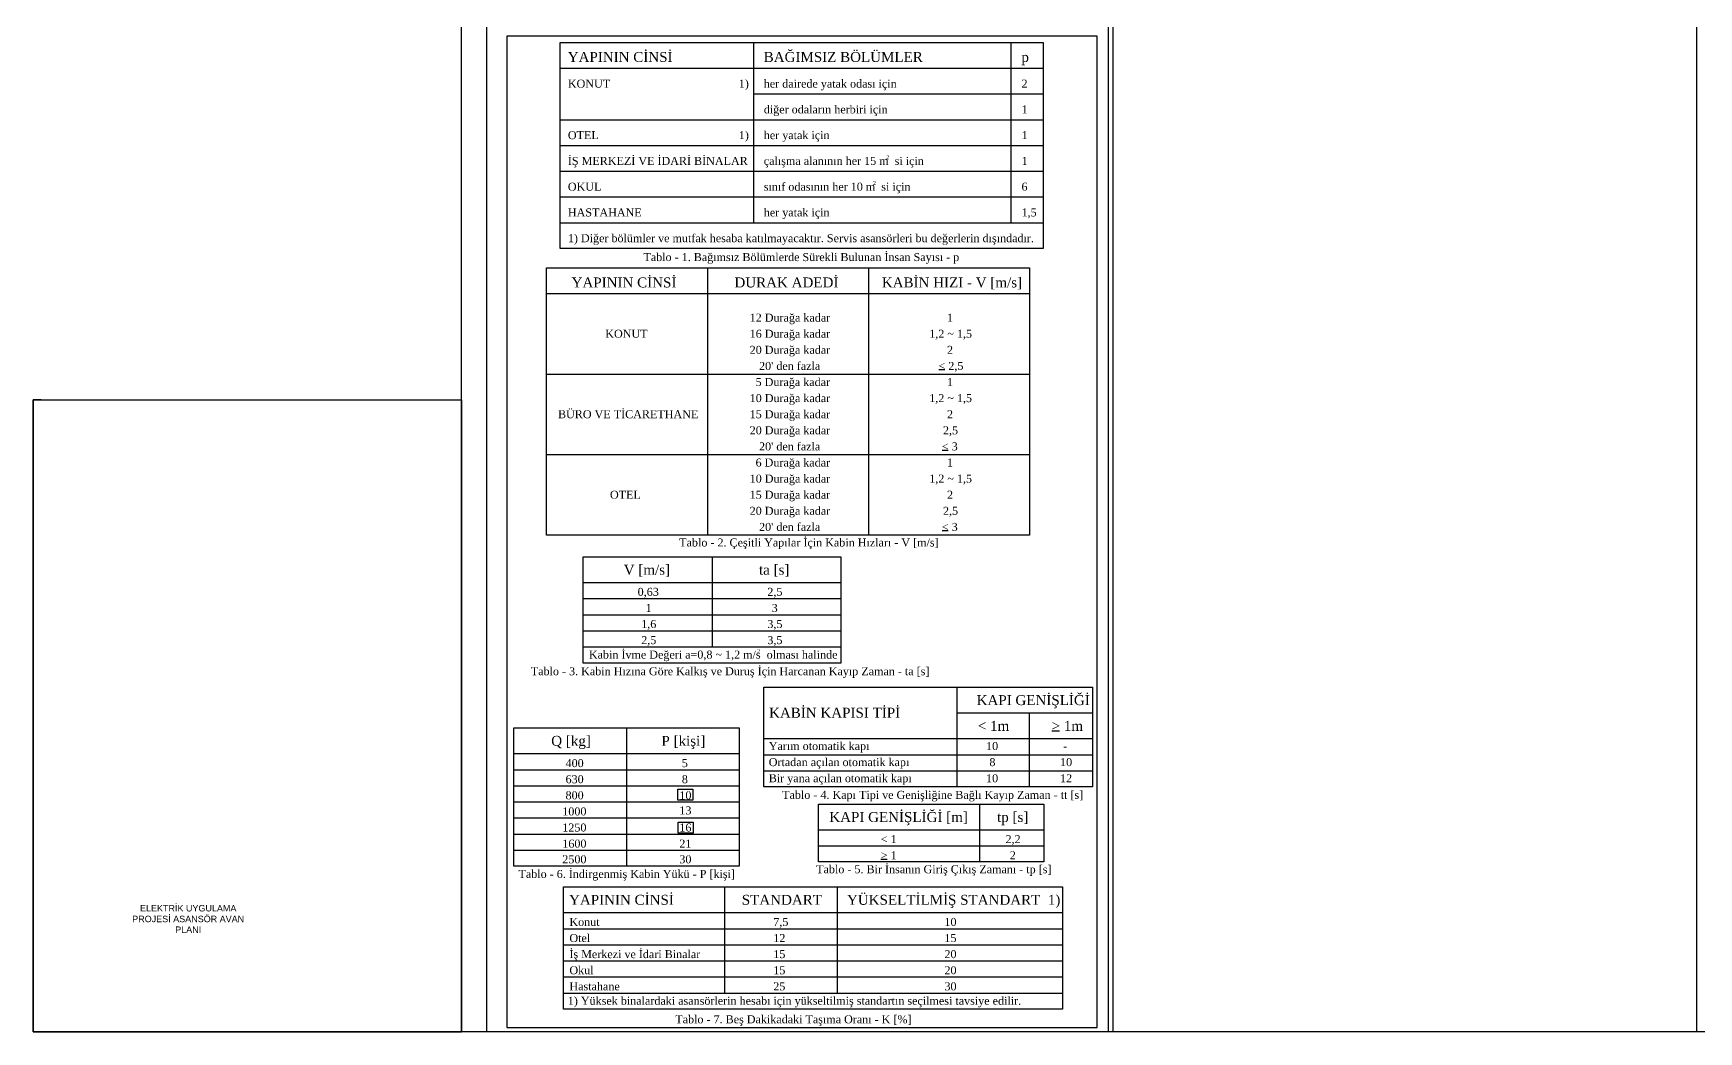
# Model space of a CAD drawing. Extents: x -398 to -185, y 174 to 233.
# Drawn here: x -397.9 to -346.1, y 174 to 205 of the extents above; entities that cross this region are included whole.
import ezdxf

# ---------------------------------------------------------------- set-up
doc = ezdxf.new("R2010")
doc.units = 0
doc.header["$LTSCALE"] = 0.05
doc.layers.get('0').update_dxf_attribs({"linetype": 'CONTINUOUS'})
for name, color, linetype in [('DUVAR', 7, 'CONTINUOUS'), ('KAL', 1, 'CONTINUOUS'), ('KENAR', 1, 'CONTINUOUS')]:
    doc.layers.add(name, color=color, linetype=linetype)
doc.styles.add('MEH', font='times.ttf')
doc.styles.get("Standard").update_dxf_attribs({"font": 'arial.ttf'})

msp = doc.modelspace()

# ---------------------------------------------------------------- linework, layer by layer
at = {"layer": 'DUVAR'}
for p, q in [((-383.782, 173.983), (-383.782, 232.91)), ((-364.484, 232.91), (-364.484, 173.983)), ((-364.343, 232.91), (-364.343, 173.983)), ((-346.214, 232.91), (-346.214, 173.983)), ((-184.623, 173.983), (-384.567, 173.983))]:
    msp.add_line(p, q, dxfattribs=at)
at = {"layer": 'DUVAR', "color": 4, "ltscale": 0.5}
for points in [[(-384.567, 173.984), (-384.567, 232.91)], [(-397.626, 193.614), (-397.869, 193.614), (-397.869, 173.983), (-384.567, 173.984)], [(-184.623, 173.984), (-384.567, 173.984)]]:
    msp.add_lwpolyline(points, dxfattribs=at)
for points in [[(-397.869, 193.614), (-384.567, 193.614), (-384.567, 173.983), (-397.869, 173.983)], [(-377.851, 181.52), (-377.382, 181.52), (-377.382, 181.174), (-377.851, 181.174)], [(-377.839, 180.494), (-377.371, 180.494), (-377.371, 180.149), (-377.839, 180.149)]]:
    msp.add_lwpolyline(points, close=True, dxfattribs=at)
at = {"layer": 'KAL'}
for points in [[(-381.504, 204.71), (-366.504, 204.71), (-366.504, 198.31), (-381.504, 198.31)], [(-381.927, 197.707), (-366.927, 197.707), (-366.927, 189.407), (-381.927, 189.407)], [(-380.789, 188.735), (-372.789, 188.735), (-372.789, 185.435), (-380.789, 185.435)], [(-375.184, 184.685), (-364.973, 184.685), (-364.973, 181.585), (-375.184, 181.585)], [(-382.944, 183.421), (-375.944, 183.421), (-375.944, 179.121), (-382.944, 179.121)], [(-373.483, 181.054), (-366.483, 181.054), (-366.483, 179.254), (-373.483, 179.254)], [(-381.398, 178.483), (-365.898, 178.483), (-365.898, 174.683), (-381.398, 174.683)]]:
    msp.add_lwpolyline(points, close=True, dxfattribs=at)
for points in [[(-375.504, 204.71), (-375.504, 199.11)], [(-367.504, 204.71), (-367.504, 199.11)], [(-381.504, 203.91), (-366.504, 203.91)], [(-375.504, 203.11), (-366.504, 203.11)], [(-381.504, 202.31), (-366.504, 202.31)], [(-381.504, 201.51), (-366.504, 201.51)], [(-381.504, 200.71), (-366.504, 200.71)], [(-381.504, 199.91), (-366.504, 199.91)], [(-381.504, 199.11), (-366.504, 199.11)], [(-376.927, 197.707), (-376.927, 189.407)], [(-371.927, 197.707), (-371.927, 189.407)], [(-381.927, 196.907), (-366.927, 196.907)], [(-381.927, 194.407), (-366.927, 194.407)], [(-381.927, 191.907), (-366.927, 191.907)], [(-376.789, 188.735), (-376.789, 185.935)], [(-380.789, 187.935), (-372.789, 187.935)], [(-380.789, 187.435), (-372.789, 187.435)], [(-380.789, 186.935), (-372.789, 186.935)], [(-380.789, 186.435), (-372.789, 186.435)], [(-380.789, 185.935), (-372.789, 185.935)], [(-369.184, 184.685), (-369.184, 181.585)], [(-369.184, 183.885), (-364.973, 183.885)], [(-366.934, 183.885), (-366.934, 181.585)], [(-379.444, 183.421), (-379.444, 179.121)], [(-382.944, 182.621), (-375.944, 182.621)], [(-375.184, 183.085), (-364.973, 183.085)], [(-382.944, 182.121), (-375.944, 182.121)], [(-375.184, 182.585), (-364.973, 182.585)], [(-375.184, 182.085), (-364.973, 182.085)], [(-382.944, 181.621), (-375.944, 181.621)], [(-382.944, 181.121), (-375.944, 181.121)], [(-368.483, 181.054), (-368.483, 179.254)], [(-382.944, 180.621), (-375.944, 180.621)], [(-382.944, 180.121), (-375.944, 180.121)], [(-373.483, 180.254), (-366.483, 180.254)], [(-382.944, 179.621), (-375.944, 179.621)], [(-373.483, 179.754), (-366.483, 179.754)], [(-376.398, 178.483), (-376.398, 175.183)], [(-372.898, 178.483), (-372.898, 175.183)], [(-381.398, 177.683), (-365.898, 177.683)], [(-381.398, 177.183), (-365.898, 177.183)], [(-381.398, 176.683), (-365.898, 176.683)], [(-381.398, 176.183), (-365.898, 176.183)], [(-381.398, 175.683), (-365.898, 175.683)], [(-381.398, 175.183), (-365.898, 175.183)]]:
    msp.add_lwpolyline(points, dxfattribs=at)
at = {"layer": 'KAL', "color": 32}
for points in [[(-369.554, 194.539), (-369.747, 194.539)], [(-369.45, 192.039), (-369.643, 192.039)], [(-369.45, 189.539), (-369.643, 189.539)], [(-366.233, 183.33), (-365.992, 183.33)], [(-371.543, 179.342), (-371.345, 179.342)]]:
    msp.add_lwpolyline(points, dxfattribs=at)
at = {"layer": 'KENAR'}
msp.add_lwpolyline([(-383.16, 174.111), (-364.824, 174.111), (-364.824, 204.908), (-383.16, 204.908)], close=True, dxfattribs=at)

# ---------------------------------------------------------------- texts
at = {"insert": (-393.058, 177.918), "char_height": 0.2, "width": 4.1356, "attachment_point": 2}
msp.add_mtext('{\\C1;ELEKTRİK UYGULAMA PROJESİ ASANSÖR AVAN PLANI}', dxfattribs=at)
at = {"layer": 'KAL', "color": 32, "style": 'MEH'}
for s, height, p in [('YAPININ CİNSİ', 0.30908, (-381.27, 204.104)), ('BAĞIMSIZ BÖLÜMLER', 0.30908, (-375.183, 204.104)), ('p', 0.309, (-367.179, 204.104)), ('KONUT', 0.2485, (-381.266, 203.306)), ('1)', 0.2485, (-375.957, 203.306)), ('her dairede yatak odası için', 0.24847, (-375.18, 203.306)), ('2', 0.248, (-367.176, 203.306)), ('diğer odaların herbiri için', 0.24847, (-375.18, 202.506)), ('1', 0.248, (-367.176, 202.506)), ('OTEL', 0.2485, (-381.266, 201.706)), ('1)', 0.2485, (-375.957, 201.706)), ('her yatak için', 0.24847, (-375.18, 201.706)), ('1', 0.248, (-367.176, 201.706)), ('İŞ MERKEZİ VE İDARİ BİNALAR', 0.24847, (-381.266, 200.906)), ('çalışma alanının her 15 m  si için', 0.24847, (-375.18, 200.906)), ('2', 0.12, (-371.381, 201.083)), ('1', 0.248, (-367.176, 200.906)), ('OKUL', 0.2485, (-381.266, 200.106)), ('sınıf odasının her 10 m  si için', 0.24847, (-375.18, 200.106)), ('2', 0.12, (-371.789, 200.285)), ('6', 0.248, (-367.176, 200.106)), ('HASTAHANE', 0.2485, (-381.266, 199.306)), ('her yatak için', 0.24847, (-375.18, 199.306)), ('1,5', 0.2485, (-367.176, 199.306)), ('1) Diğer bölümler ve mutfak hesaba katılmayacaktır. Servis asansörleri bu değerlerin dışındadır.', 0.24847, (-381.266, 198.506)), ('Tablo - 1. Bağımsız Bölümlerde Sürekli Bulunan İnsan Sayısı - p ', 0.24847, (-378.919, 197.919)), ('YAPININ CİNSİ', 0.30908, (-381.15, 197.101)), ('DURAK ADEDİ', 0.30908, (-376.093, 197.101)), ('KABİN HIZI - V [m/s]', 0.30908, (-371.515, 197.101)), ('12 Durağa kadar', 0.24847, (-375.619, 196.038)), ('1', 0.248, (-369.49, 196.038)), ('KONUT', 0.2485, (-380.104, 195.538)), ('16 Durağa kadar', 0.24847, (-375.619, 195.538)), ('1,2 ~ 1,5', 0.2485, (-370.042, 195.538)), ('20 Durağa kadar', 0.24847, (-375.619, 195.038)), ('2', 0.248, (-369.49, 195.038)), ("20' den fazla", 0.24847, (-375.328, 194.538)), ('< 2,5', 0.2485, (-369.754, 194.538)), ('5 Durağa kadar', 0.24847, (-375.436, 194.038)), ('1', 0.248, (-369.49, 194.038)), ('10 Durağa kadar', 0.24847, (-375.619, 193.538)), ('1,2 ~ 1,5', 0.2485, (-370.042, 193.538)), ('BÜRO VE TİCARETHANE', 0.24847, (-381.572, 193.038)), ('15 Durağa kadar', 0.24847, (-375.619, 193.038)), ('2', 0.248, (-369.49, 193.038)), ('20 Durağa kadar', 0.24847, (-375.619, 192.538)), ('2,5', 0.2485, (-369.615, 192.538)), ("20' den fazla", 0.24847, (-375.328, 192.038)), ('< 3', 0.2485, (-369.65, 192.038)), ('6 Durağa kadar', 0.24847, (-375.436, 191.538)), ('1', 0.248, (-369.49, 191.538)), ('10 Durağa kadar', 0.24847, (-375.619, 191.038)), ('1,2 ~ 1,5', 0.2485, (-370.042, 191.038)), ('OTEL', 0.2485, (-379.958, 190.538)), ('15 Durağa kadar', 0.24847, (-375.619, 190.538)), ('2', 0.248, (-369.49, 190.538)), ('20 Durağa kadar', 0.24847, (-375.619, 190.038)), ('2,5', 0.2485, (-369.615, 190.038)), ('Tablo - 2. Çeşitli Yapılar İçin Kabin Hızları - V [m/s]', 0.24847, (-377.807, 189.054)), ("20' den fazla", 0.24847, (-375.328, 189.538)), ('< 3', 0.2485, (-369.65, 189.538)), ('V [m/s]', 0.3091, (-379.531, 188.178)), ('ta [s]', 0.3091, (-375.331, 188.178)), ('0,63', 0.2485, (-379.098, 187.521)), ('2,5', 0.2485, (-375.07, 187.521)), ('1', 0.248, (-378.855, 187.021)), ('3', 0.248, (-374.935, 187.021)), ('1,6', 0.2485, (-378.988, 186.521)), ('3,5', 0.2485, (-375.07, 186.521)), ('2,5', 0.2485, (-378.988, 186.021)), ('3,5', 0.2485, (-375.07, 186.021)), ('Kabin İvme Değeri a=0,8 ~ 1,2 m/s  olması halinde', 0.24847, (-380.613, 185.572)), ('2', 0.12, (-375.389, 185.743)), ('Tablo - 3. Kabin Hızına Göre Kalkış ve Duruş İçin Harcanan Kayıp Zaman - ta [s]', 0.24847, (-382.417, 185.055)), ('KAPI GENİŞLİĞİ', 0.30908, (-368.57, 184.128)), ('KABİN KAPISI TİPİ', 0.30908, (-375.017, 183.737)), ('< 1m', 0.3091, (-368.533, 183.328)), ('> 1m', 0.3091, (-366.241, 183.328)), ('Q [kg]', 0.3091, (-381.783, 182.863)), ('P [kişi]', 0.3091, (-378.359, 182.863)), ('Yarım otomatik kapı', 0.24847, (-375.026, 182.732)), ('10', 0.2485, (-368.277, 182.732)), ('-', 0.248, (-365.885, 182.732)), ('400', 0.2485, (-381.337, 182.201)), ('5', 0.248, (-377.726, 182.201)), ('Ortadan açılan otomatik kapı', 0.24847, (-375.026, 182.232)), ('8', 0.248, (-368.173, 182.232)), ('10', 0.2485, (-365.979, 182.232)), ('630', 0.2485, (-381.337, 181.701)), ('8', 0.248, (-377.726, 181.701)), ('Bir yana açılan otomatik kapı', 0.24847, (-375.026, 181.732)), ('10', 0.2485, (-368.277, 181.732)), ('12', 0.2485, (-365.979, 181.732)), ('800', 0.2485, (-381.337, 181.201)), ('10', 0.2485, (-377.803, 181.201)), ('Tablo - 4. Kapı Tipi ve Genişliğine Bağlı Kayıp Zaman - tt [s]', 0.24847, (-374.61, 181.215)), ('1000', 0.2485, (-381.439, 180.701)), ('13', 0.2485, (-377.803, 180.732)), ('KAPI GENİŞLİĞİ [m]', 0.30908, (-373.146, 180.497)), ('tp [s]', 0.3091, (-367.935, 180.497)), ('1250', 0.2485, (-381.439, 180.201)), ('16', 0.2485, (-377.803, 180.201)), ('< 1', 0.2485, (-371.549, 179.839)), ('2,2', 0.2485, (-367.674, 179.839)), ('1600', 0.2485, (-381.439, 179.701)), ('21', 0.2485, (-377.803, 179.701)), ('> 1', 0.2485, (-371.549, 179.339)), ('2', 0.248, (-367.54, 179.339)), ('Tablo - 6. İndirgenmiş Kabin Yükü - P [kişi]', 0.24847, (-382.799, 178.759)), ('2500', 0.2485, (-381.439, 179.214)), ('30', 0.2485, (-377.803, 179.214)), ('Tablo - 5. Bir İnsanın Giriş Çıkış Zamanı - tp [s]', 0.24847, (-373.553, 178.905)), ('YAPININ CİNSİ', 0.30908, (-381.229, 177.925)), ('STANDART', 0.3091, (-375.864, 177.925)), ('YÜKSELTİLMİŞ STANDART  1)', 0.30908, (-372.596, 177.925)), ('Konut', 0.2485, (-381.218, 177.268)), ('7,5', 0.2485, (-374.885, 177.268)), ('10', 0.2485, (-369.57, 177.268)), ('Otel', 0.2485, (-381.218, 176.768)), ('12', 0.2485, (-374.885, 176.768)), ('15', 0.2485, (-369.57, 176.768)), ('İş Merkezi ve İdari Binalar', 0.24847, (-381.218, 176.268)), ('15', 0.2485, (-374.885, 176.268)), ('20', 0.2485, (-369.57, 176.268)), ('Okul', 0.2485, (-381.218, 175.768)), ('15', 0.2485, (-374.885, 175.768)), ('20', 0.2485, (-369.57, 175.768)), ('Hastahane', 0.2485, (-381.218, 175.268)), ('25', 0.2485, (-374.885, 175.268)), ('30', 0.2485, (-369.57, 175.268)), ('1) Yüksek binalardaki asansörlerin hesabı için yükseltilmiş standartın seçilmesi tavsiye edilir.', 0.24847, (-381.268, 174.82)), ('Tablo - 7. Beş Dakikadaki Taşıma Oranı - K [%]', 0.24847, (-377.929, 174.244))]:
    msp.add_text(s, height=height, dxfattribs=at).set_placement(p)

doc.saveas('drawing.dxf')
